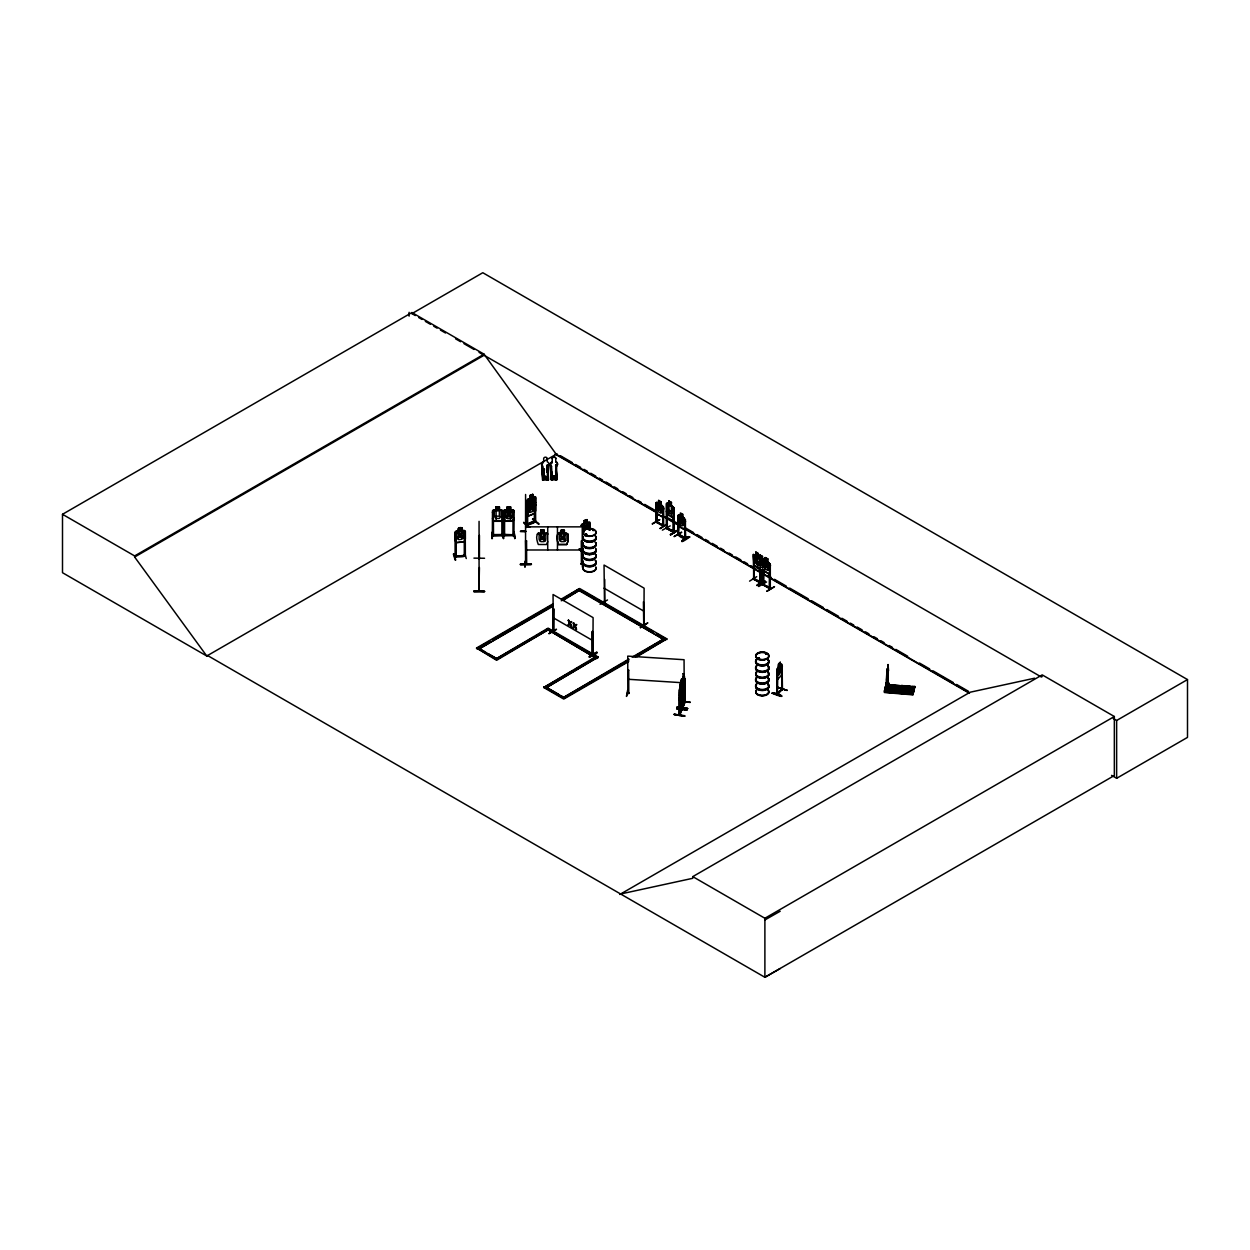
<?xml version="1.0" encoding="UTF-8"?>
<svg xmlns="http://www.w3.org/2000/svg" width="1250" height="1250" viewBox="0 0 1250 1250"><rect width="100%" height="100%" fill="white"/><g stroke="black" fill="none" stroke-linecap="round" stroke-linejoin="round"><path stroke-width="1.5" d="M551.344 477.422L556.625 477.719L556.625 476.203L556.203 477.422L551.719 477.5C551.734 473.5 550.219 481.203 552.438 479.484L552.047 472.109M886.266 679.141L886.5 690.641L887.25 674.422M887.578 674.016L886.875 669.062L886.719 690.656L887.469 674.438M887.109 672.969L887.828 686.188L888.297 671.672M885.781 688.453L886.469 687.781L886.438 688.594M886.219 687.984L885.188 688.516L885.234 687.688L914.156 689.922L914.828 686.484L911.938 686.234L911.188 689.281M886.063 683.453L886.438 683.953M886.281 683.828L886.281 684.016M886.453 678.484L887.094 669.078L887 672.922M886.359 688.344L885.734 687.391M887.359 674L887.984 664.594L888.219 672.578M887.828 686.188L888.203 664.609M888.562 670.781L888.047 664.609M679.203 715.297L682.062 708.75L681.375 709.281M679.953 688.578L679.672 715.484L681.969 709.578L681.562 678.891L681.672 681.75M680.359 684.984L679.969 686.656L682.219 680.422L682.391 707.875L685.172 701.125L684.5 701.719M683.016 706.547L684.922 701.703M684.438 702.422L684.734 678.844L684.5 702.438M685.125 702.078L685.094 678.891M885.797 683.422C886.266 679.438 885.734 691.359 886.375 682.656M547.203 458.609L547.203 461.734A3.547 2.891 -2.9 0 1 547.938 466.266L547.219 477.547L543.672 477.484L542.938 466.359A3.547 2.891 -2.9 0 1 543.672 461.797L543.672 458.672A1.766 1.438 -2.9 0 1 545.438 457.188A1.766 1.438 -2.9 0 1 547.203 458.609L547.219 458.734M556.5 466.25A3.547 2.891 -2.9 0 0 555.766 461.719L555.766 461.578A3.547 2.891 -2.9 0 1 556.5 466.125L555.766 477.406L552.219 477.344M681.453 692.375L679.516 700.375L681.594 692.344M684.719 684.781C682.656 691.609 682.094 691.766 682.531 692.797M684.609 684.766L684.375 688.203M674.25 714.703C706.312 719.312 652.547 711.172 684.609 715.688M677.375 706.75L687.734 708.594L677.266 707.469M684.594 716.078L674.25 714.312M777.375 693.969L777.703 668.719L778.516 664.016L780.234 662.266L781.047 670.641L778.578 675.422L777.703 674.031M782.422 688.516L776.859 694.453L776.844 669.594L781.516 663.953L781.953 689.875L782.094 666.109L782.453 689.422L782.141 688.328M885.547 688.312L914.062 690.344L914.25 689.219L885.688 687.594M884.703 691.531L913.125 693.688L912.922 694.859L884.453 692.5L885 687.109M885.063 690L885.25 688.875L913.781 691.359L887.141 689.234M886.172 685.531L886.359 684.422L914.875 686.984L888.25 684.766M913.531 692.359L913.719 690.953L910.828 690.703L910.063 693.75M914.312 689.328L885.828 687M914.641 687.906L886.312 684.938M914.797 687.312L914.828 686.484M681.297 686.594C682.188 671.594 681.156 699.797 680.469 691.562L679.797 696.016L679.562 694.875M776.844 677.172L777.484 679.516L781.484 675.359L781.906 664.469M781.531 675.406L782.062 672.031M885.203 689.406L913.562 692.047M885.234 689.078L884.547 692.125L912.969 694.484M886.359 684.609L885.531 687.922M545.141 476.094L545.859 477.234M545.547 476.484L545.281 477.594M553.609 476.922L554.312 475.969L553.938 477.484M679.25 715.438L679.172 690.547L681.344 684.312L680.703 685.641M527.828 524.156L526.797 525.047M526.75 501.984L527.734 501.844L526.75 501.984L526.859 525.328C540.938 521.219 535.672 518.812 527.078 524.438L526.922 525.344L527.828 524.094M535.609 521.062L534.641 522.234L534.531 498.906L535.516 498.766L534.734 499.078M628.703 670.234L627.719 670.391L628.703 670.234L628.781 693.578L627.797 692.453M627.594 690.297L626.484 696.422L628.172 690.359M627.609 692.672L628.609 692.484M683.109 673.719L684.062 673.766L683.109 673.719L682.484 707.328M683 696.828L684.172 696.906M682.688 682L683.156 680.047M772.141 693.344C776.875 690.828 791.25 701.359 772.172 693.25M478.953 590.734L479.422 567.547M526.688 563.406L525.5 563.406L526.016 564.406L525.578 540.688L526.562 540.906L525.609 540.922M586.156 533.969L586.438 534.875M592.891 530.156L593.969 530.422L593.266 529.875M592.984 530.578L593.688 530.328M759.031 657.75L759.281 658.844L758.156 657.953M766.688 654.219L765.719 653.797M913.078 694.281L884.516 691.922L884.578 690.172L887.453 690.422L887.453 691.625M885.266 687.125L884.641 688.016M912.75 687.734L885.625 685.953L888.578 685.953L888.516 687.688L889.281 683.156L889.219 684.594M887.609 686.172L888.328 684.172M888.094 687.859L887.406 692.156L887.453 690.422M903.438 690.391L900.547 689.844L899.797 692.891M904.562 685.922L901.672 685.391L900.906 688.422M903.438 690.094L902.688 693.125M904.562 685.625L903.797 688.656M908.891 690.844L906.016 690.312L905.25 693.344M910.016 686.375L907.125 685.844L906.359 688.875M908.891 690.547L908.141 693.578M910.016 686.078L909.25 689.109M913.031 694.484L913.719 690.953M535.516 504.656L534.703 507.906L535.688 504.688M531.391 502.594L528.812 506.328L530.688 502.203L528.891 499.656L531.297 500.938M585.531 526.438L583.062 524.797L584.953 527.422L582.984 531.469L585.594 527.844M525.531 531.719L520.453 531.234L525.766 531.422M525.531 563.875L525.594 494.484M659.734 507.25L661.906 506.016L660.344 508.391L661.984 512.703L659.859 508.719C658.922 512.625 655.938 509.453 659.328 507.781L657.781 503.641L659.688 507.031M656.125 510.328L656.797 513.641L662.578 516.984L663.422 514.531M672.938 517.641L673.875 515.562M673.844 515.312L673.016 517.797L667.188 514.438L666.453 511.156M684.438 529.5L685.25 519.641M678.031 522.969L678.703 526.281L684.484 529.625L685.328 527.281M757.578 565.141C757.234 557.109 756.219 554.078 764.062 560.25L764.891 569.375L764.047 571.719L758.25 568.375L757.5 565.109M528.078 526.953L523.625 522.703M523.688 522.297L529.766 527.281M545.859 477.047L545.75 477.141M553.891 475.859L553.922 477.266M776.953 669.625L777.516 668.094M554.141 477.25L554.422 476.281M679.359 714.891L679.562 689.562L680.703 682.797M683.203 677.375L683.938 675.25L683.156 677.203M680.078 684.938L680.547 683.75L680.078 685.875M683.203 678.312L683.672 676.188M683.047 680.031L682.375 683.016M684.688 701.984L684.469 676.75L683.938 678.094M679.531 688.891L680.672 686.75L679.953 693.891M682.562 681.375L684.469 676.75M683.078 681.016L683.797 679.188L683.078 686.328M681.828 710.062L681.609 686.406L681.734 710.172M679.641 692.297L679.719 715.375M682.766 684.734L682.75 707.922L685.125 702.031M687.016 710.031L676.766 708.438M677.25 707.547L677.391 706.734M679.766 700.766L690.25 702.281L679.891 700.875M455.078 539.969L456.141 542.703L464.203 541.906L465.359 538.891L465.359 531.25L464.141 530.359L456.156 531.156L455.062 532.281L455.125 557.188L465.25 556.125M680.797 685.812L681.672 678.906M681.031 681.047L681.516 679.875M681.031 682L681.516 680.812M680.906 684.688L681.656 682.859C682.438 692.406 681.266 707.141 679.891 714.906M508.781 513.203L511.844 510.734L509.641 514.016L511.938 517.375L508.938 514.625L505.922 517.391L508.203 514L506.016 510.75L508.828 512.984M502.938 518.406L501.75 521.297L493.562 521.312L492.484 518.406M512.953 521.266L504.781 521.297L503.703 518.391L504.781 521.219L512.953 521.266L514.156 518.391L512.875 521.172L504.859 521.125L503.812 510.797M547.703 541.672L546.516 544.516L538.328 544.5C537.047 541.297 535.281 535.438 538.422 533.188M566.641 544.422L567.797 541.594L567.797 534.016M560.953 533.078L558.578 533.031C555.625 535.625 557.219 541.234 558.547 544.562L566.719 544.516L567.922 541.609L567.922 533.969L564.438 533.047M652.297 524.031L659.812 519.703M681.375 532.219L674.281 536.312M681.719 532.344L674.203 536.688M556.141 629.281L549.109 633.406M556.5 629.406L549.031 633.766M600.047 604.312L607.5 599.953M756.703 576.656L749.578 581.141M758.75 586.516L766.594 581.953M531.25 501.328L533.688 497.75L531.875 501.75C536.391 505.453 531.297 504.953 531.391 502.734M453.375 554.062L455.172 560.125M453.859 553.953L455.75 560.062M759.125 557.969L758.375 557.281L757.078 559.109L755 555.438L756.578 559.484C753.141 561.125 756.219 564.391 757.109 560.406L758.422 563.828M902.703 691.75L902.078 690.625L900.453 691.156L902.547 691.672M553.156 630.844L552.969 630.781M553.734 608.938L553.312 632.219L552.781 608.703L553.734 608.938L553.812 632.109L552.969 631.625M604.312 601.922L604.812 602.656L603.969 602.172M603.703 602.359L604.469 602.766L604.047 565.047L644.109 588.172L643.922 625.547L643.547 624.141M604.828 601.781L603.969 601.328M592.078 654.516L593.062 653.891M667.406 527.688L667.125 528.766L667.406 511.219M673.172 532.234L673.438 508.875L673.547 532.016C677.469 531.688 655.047 523.109 674.125 532.391M754.328 578.672L753.234 578.344L754.078 578.828M762.75 584.781L770.297 589L770.297 564.141L767.812 561.719M763.844 584.141L763.047 583.688L763.344 585.125L763.75 571.484M769.531 587.75L770.547 588.859L763.047 584.531L769.906 587.594M769.531 565.438L770.469 565.688L769.531 565.438L769.438 588.562L770.438 588.734M554.422 477.312L553.922 476.266M502.969 532L503.562 538.578L502.969 532.312M525.375 561L524.938 567.219L525.469 561.078M656.312 521.047L656.453 521.969M662.797 525.188L663.656 525.281M660.969 504.578L663.516 506.953L663.406 526.406L662.75 508.609L663.688 508.859L662.75 508.609M678.641 534.344L678.219 533.703M682.781 517.266L682.953 514.328L680.406 512.953L679.25 521.484L680.484 524.469L682.781 525.797L684.016 524.234L684.016 518.922L682.781 517.266L685.422 519.594L685.406 539.047C675.109 535.156 678.906 535.234 678.922 523.422M684.656 537.797C667.484 528.766 690.891 539.656 684.688 538.672M777.484 693.906L777.484 693.062M776.953 693.609L781.875 689.266L777.375 693.125M464.234 532.875L465.25 533L464.234 532.875L464.313 556.266L464.328 555.094L465.359 556.109L465.25 531.297M527.203 506.125L528.047 504.688L535.688 502.578M529.938 498.312L527 500.422L528.078 516.219L534.781 513.5L535.75 510.281L535.688 497.047L532.656 497.25M527.062 500.469L527.984 499.094M777.781 693.312L777.766 694.094M782.453 689.422L777.219 694.609L777.219 693.766M766.578 564.625C767.484 560.859 770.438 564.062 767.109 565.594L768.75 569.906L766.609 565.922C765.547 569.766 762.906 566.766 766.094 564.984L764.531 560.859L766.531 564.547M585 534.453L586.719 534.188M758.094 658.625C759.297 657.078 756.625 658.344 759.031 658.906M765.906 654.094L765.672 654.219M581.234 525.531L582.141 524.281M512.297 510.859L510.547 509.906L512.297 510.828L512.297 516.172L510.547 518.422L507.297 518.453L505.562 516.172L505.562 510.859L507.297 509.906C504.188 504.594 515.719 507.734 507.188 506.969L510.547 507.047L510.547 521.312M512.297 516.172L510.547 518.453L507.297 518.438L505.562 516.172M571.188 621.531L569.812 623.016L568.266 620.312L570.234 622.766L568.219 624.875L571.766 621.859M574.688 625.828L573.547 622.891L574.688 625.828L576.641 624.672L574.641 626.75L576.219 629.484L575.391 626.203M575.094 625.578L576.062 624.344M568.797 625.203C569.844 620.75 573.281 627.422 570.75 626.328L569.781 623.938M573.547 622.891L574.766 625.875L573.094 627.688L575.062 626.516L576.641 629.25M568.219 624.875L569.906 623.062L568.672 620.078M576.641 624.672L574.969 626.453L576.219 629.484M503.531 535.406L514.031 535.312M503.75 535.375L503.703 510.766L504.812 509.75L512.922 509.828L514.156 510.781L513.922 535.641L514.109 534.5L512.969 534.531L513.188 535.625M526.453 564.281L525.719 563.438M582.344 563.438L581.406 563.484M582.344 564.281L581.219 564.297L582.25 564.25L582.25 526.859L525.609 526.859M530.047 503.953L528.656 505.484L528.656 510.781L530.078 512.484L532.734 511.406L534.156 508.547L534.156 503.234L532.734 502.875C535.312 497.656 527.641 500.594 530.141 504L528.156 504.812M535.516 497.062L535.5 521.984L534.531 522M455.188 532.359L456.156 531.156M778.672 666.922L778.609 664.047L780.344 662.297M777.422 670.844L777.312 694.547M782.406 666.203L781.609 666.578M777.953 687.375L787.188 690.406M456 556.234L454.844 556.062L456.047 556.422M455.938 557.047L455.938 533.922L454.938 533.797L455.875 533.703L456 557.078M464.234 555.156L465.188 555.062M465.359 555.266L464.422 555.422M537.25 534.109L538.359 533.031L546.484 533.047L547.703 534.031L546.484 533.047M503.703 510.844L504.812 509.812M504.859 509.906L503.812 510.875L504.859 509.906L512.922 509.781L514.156 510.844L512.875 509.875M493.656 509.922L492.609 510.875L493.594 509.766L501.719 509.766L502.938 510.828L502.828 535.609L492.344 535.688L492.484 510.781M580.891 550.078L580.891 549.234L581.188 550.375M547.812 465.125L548.547 479.891L542.516 480.047L541.578 463.406L542.906 479.828L542 463.047L542.75 463.406M542.391 463.406L541.656 463.438M551.406 479.656L550.141 463.25L551.062 479.891L557.125 479.734L556.359 464.969M551.172 463.234L552 463.219M543.312 468.562L543.188 480.016L542.703 468.922M547.516 479.922L546.734 479.938L547.875 479.922M547.734 479.891L548.062 476.359L548.062 477.859L542.766 477.953M555.969 479.766L555.391 479.781M628.75 692.766L627.625 693.547M684.094 696.297L683.172 696.25M585.672 534.641L586.719 534.516M554.094 476.438L554.359 477.359M656.125 502.703L656.906 502.125L663.422 507L663.422 526.344L655.984 522.094L656.125 502.703L658.578 503.109M667.344 503.031L666.531 503.609L666.453 528.406L673.938 532.578L673.922 507.734L671.312 505.328L672.531 507.062L672.531 512.375L671.297 513.938L669 512.609L667.766 509.625L667.766 504.312L669 504.078M680.484 515.75L677.938 515.391L677.984 534.844L685.594 538.812M764.094 560.734L765.344 560.5C764.516 552.938 766.969 563.156 763.641 559.344L762.859 559.906M492.531 534.562L493.5 535.641L493.391 512.312L492.422 512.516M501.781 534.797L502.938 534.547M502.797 534.797L492.531 534.875M514.141 534.734L503.641 534.562L513.188 534.781M504.703 534.781L504.641 535.656M504.562 535.641L504.594 512.281L503.641 512.5M526.656 564.281L526.562 540.906M581.188 563.656L582.359 563.203M582.25 563.469L582.359 564.047M781.984 689.812L782.141 689.172M461.938 530.641C464.469 526 455.813 526.984 458.625 531.062L456.906 532.188L456.906 537.5L458.625 539.609L461.828 539.297L463.547 536.844L463.547 531.531L461.828 530.75L461.812 527.844M527.688 525.047L527.531 501.672M666.719 505.047L667.406 505.438M662.359 530.141L670.188 525.875M667.219 528.156L673.938 531.734M677.797 530.328L670.344 534.688L677.844 529.922M670.344 534.688L677.906 530.328L670.75 534.906M553.344 632.188L553.047 594.5L593.094 617.625L592.922 655M592.156 654.656L592.422 631.281L592.688 654.953M643.422 601.828L643.734 625.484M753.578 555.953L753.641 579.047M755.75 554.844L755.922 552.094M759.891 557.203C756.625 557.078 759.062 549.812 758.156 556.312L759.391 557.969M593.172 654L593.172 654.766M589.312 656.625C602.797 647.062 595.844 656.406 589.375 656.688M589.312 657.094L596.781 652.25M640.328 627.656L647.828 622.844L640.438 627.656M759.844 557.172L760.797 558.625L759.844 557.172L753.281 554.453L754.047 565.344L759.938 568.625L754.047 565.344M589.422 657.094L596.891 652.734M763.641 559.344L770.297 564.141M767.734 558.922L765.25 557.516M763.625 570.812L769.453 574.125L770.219 571.719L769.312 574.047L763.688 570.75M759.953 582.406C744.688 575.141 763.547 581.375 760.562 583.453M764.656 580.75C765.328 585.031 746.844 588.953 764.703 580.828M753.359 578.453L761.062 583.312L760.969 569.812M763.578 584.578L770.547 588.016M769.531 588.562L769.797 565.297M766.688 591.109C774.422 587.344 779.344 583.141 767.109 591.328M207.687 655.578L206.875 656.062L62.5 572.703L62.5 514.297L411.938 312.547L484.078 354.188L556.219 454.25L657.359 512.656M411.938 312.547L411.938 313.625L482.797 272.719L1187.5 679.578L1187.5 737.391L1116.641 778.297L1111.578 775.359M62.5 514.297L134.641 555.938L484.078 354.188M780.188 968.562L764.891 977.281L207.594 655.531L206.766 656L134.641 557.016L484.078 355.266M206.766 656L557.031 453.781M660.969 501.734L658.578 500.25L658.578 503.297L657.344 503.531L657.344 508.844L658.578 511.828L660.875 513.156L662.109 511.594L661.047 501.672M656.75 505.156L656.078 504.766L656.828 522.547M669 503.891L668.906 501.094L671.453 502.469L671.312 516.812M671.453 502.469L668.906 501.094M656.797 513.641L662.578 516.984M678.719 514.828L684.516 518.172M662.672 525.312L656.828 521.938L663.312 525.484M662.797 526.031L663.016 516.172M663.406 525.562L656.391 521.953M678.234 517.25L678.734 535.188L678.547 534.281M660.281 528.672L667.438 523.703M685.078 538.453L684.922 521.109L685.594 538.75M685.594 521.5L684.656 521.266M678.703 526.281L684.484 529.625M476.547 648L496.578 659.562L548.109 629.812L496.578 660.281L476.547 648L553.109 603.797M561.453 598.969L579.609 588.5L666.812 638.844L636.969 656.781M476.547 648.719L489.687 641.125M493.031 639.203L553.109 604.516M566.469 596.812L578.141 589.344L665.344 640.406L579.828 591.031M552.906 605.594L479.469 648.719L552.906 606.312M561.25 600.781L579.609 590.188L562.922 600.531M689.719 537.031C686.375 534.219 673.688 548.547 689.703 536.984M598.172 657.031L546.641 687.5L598.172 657.031L548.109 628.125L496.578 658.594L533.297 637.391M536.625 635.469L548.109 628.844L551.438 630.766M570.75 626.328L571.766 626.438M573.094 627.688L573.672 628.016M760.125 555.141L758.891 563.531L760.125 566.516L762.422 567.844L763.656 566.281L763.656 560.969L762.5 559.266M628.625 661.609L563.75 699.062L543.719 687.5L595.25 657.031L590.25 660.641M543.719 687.5L571.891 671.234M575.219 669.312L586.906 662.562M764.016 560.234L764.891 561.734M758.25 568.375L764.062 571.547M628.844 659.078L563.75 697.375L622.156 663.656M632.172 657.141L663.891 638.844L633.844 656.906M625.5 661.719L628.844 659.797M543.719 686.781L563.75 698.344L628.625 660.875M635.312 657.031L666.812 638.844M619.812 894.469L970.078 692.234L1034.609 678.203M620.625 893.984L692.766 878.297L692.766 876.625L1042.203 674.875L1114.344 716.516L1114.344 775.531L764.891 977.281L764.891 918.266L1114.344 716.516M1042.203 676.547L1041.391 677.031L479.047 352.359M1113.297 718.547L1116.641 720.484L1187.5 679.578M764.891 919.953L780.188 911.234M683.141 695.984L684.172 696.062M683.094 697.078L684.125 697.109L684.062 688.625M561.062 533.109L559.328 534.062L559.328 539.375L561.062 541.641L564.312 541.625L566.062 539.328L566.062 534.016L564.312 533.078M496.094 509.922L494.344 510.875L494.344 516.172L496.094 518.453L499.344 518.453L501.078 516.172L501.078 510.875L499.344 509.922L499.344 507M505.562 510.859L507.297 509.906M580.859 550.125L581.953 550.031M581.531 549.016L581.797 550.125L580.75 549.344M544.375 468.719L544.438 470.141M532.812 502.922L534.703 502.156M534.641 513.391L528.078 516.047L527.297 506.125M530.031 495.531L532.719 494.469M528.031 499.172L534.625 496.547M534.703 507.906L527.891 510.531L527 508.047M532.953 519L538.594 524.188M532.5 519.234L539 524.094L532.984 519.047M527.625 524.156L534.438 521.469M526.75 525.109L535.406 521.672L535.312 510.156M548.094 479.719L547.391 464.797M556.422 479.766L556.703 477.891L556.297 479.109L551.812 479.188L551.406 477.984M502.922 532.406L503.406 538.516M584.266 532.109L582.75 530.328L584.094 520.609L587.172 519.656L587.172 522.5M584.156 520.672L587.125 519.594L587.078 522.625L588.578 523.078L588.578 528.391M589.016 524.312C590.766 523.031 587.484 528.203 589.203 530.281M581.156 550.344L581.859 550.062M501.969 534.531L493.5 534.594M503.75 534.531L503.641 535.672M527.828 524.344L527.828 524.938M585.828 533.969L586.547 534.438M586.234 535.047L585.484 534.812L586.359 534.688M666.641 527.281L667.219 527.906M666.641 528.125L666.453 503.531L669.078 504.031M678.156 534.547L678.109 515.422M684.844 538.406L684.922 521.109M502.875 535.656L502.797 534.531M525.562 563.156L525.719 564.281M581.406 563.984L581.297 540.922L582.25 540.922M458.625 528.219L461.828 527.906M464.094 541.75L456.203 542.531L455.172 539.875M465.172 555.859C463.875 557.766 453.203 554.859 454.922 557.172M680.672 685.797C681.047 711.156 678.516 682.75 680.469 690.266L680.734 684.812L680.953 687.422M627.875 693.281L628.812 693.375M683.906 697.141L683.953 695.984M760.656 583.453L760.719 569.953M544.688 476.625C548.828 476.547 541.938 476.344 544.688 479.156M553.25 476.625L554.859 476.453L553.25 476.625L553.25 479.156M542.844 478.125L543.266 479.328L547.75 479.25L547.656 477.562L543.172 477.641L542.766 476.453L543.266 479.984M540.734 530.156L544.219 530.141L544.219 533.047L545.844 534.016L545.844 539.328L544.109 541.625L540.859 541.641L539.109 539.375L539.109 534.062L540.859 533.109L540.734 530.156L544.219 530.203L544.109 533.156M560.953 530.156C569.609 531.031 557.719 527.891 561.062 533.172M558.578 533.094L566.688 533.047M566.719 544.516L558.531 544.5L557.578 541.656M507.875 507.531L509.969 507.516L509.969 508.484L507.875 508.484L507.875 507.531L509.969 507.547M507.875 508.469L509.969 508.469M525.953 508.531L525.969 527.656M507.297 516.156L510.547 516.141L507.297 516.172L507.297 510.844L510.547 510.844M501.875 535.672L501.859 512.281L502.828 512.266M512.969 535.594L513.078 512.25L514.031 512.25M525.766 531.109L520.469 531.609M514.109 532.406L514.766 538.547L514.188 531.969M479.078 535.938L478.969 559M503.672 535.641L514.031 535.578M473.938 558.125L484.562 558.266M531.078 563.938C498.266 564.922 553.609 564.281 520.469 564M582.219 564.016L581.297 564.25M531.094 564.688L520.469 564.766M582.969 567.156L582.891 562.547M473.953 591.625L484.562 591.547L473.953 591.641L473.938 590.828L484.562 591.609M473.938 591.297L484.562 591.234M495.969 506.984L499.453 506.906L499.453 509.828M496.094 510.875L499.344 510.875L499.344 516.172L496.094 516.172M507.297 510.859L510.547 510.859M493.656 521.141L501.672 521.141M525.609 549.984L582.25 549.984M627.75 679.25L682.125 682.719M758.578 658.438L759.453 658.625L758.938 657.984M888.219 685.094L901.5 686.203M905.297 686.516L911 687M885.266 687.375L914.078 689.516M886.984 689.828L911.719 691.828M886.938 690.203L909.734 692.047M884.516 690.406L887.406 690.656M884.578 691.375L913.125 693.688M502.938 535.391L492.531 535.672M679.781 701.078L690.156 702.469M676.656 708.641L687.125 709.844L676.641 708.797M682.359 680.797L682.547 707.328M680.766 680.859L680.5 689.203M902.266 687.406C906.594 686.969 899.5 685.531 902.562 687.688C906.406 687.125 900.313 684.703 902 687.562M454.922 556.328L464.125 555.422M464.578 552.906L466.281 558.547M552.047 479.859L552.438 479.484M777.688 687.234L787.219 690.422L777.734 687.578M514.766 538.516L514.188 532.297M673.844 532.594L673.922 507.734L667.266 503.078M763.188 584.609L763.078 569.172M770.188 589.016L770.219 564.141M683.703 699.984L684.766 693.844M758.312 553.375L755.828 551.953L755.844 554.984L754.594 555.234L754.594 560.547L755.844 563.531L758.156 564.844M765.344 557.656L767.656 558.969M755.922 554.938L753.359 554.531L754.078 579.672L754.25 556.344M758.156 557.25L755.828 555.891L755.844 561.25L758.156 562.562M765.031 581.391L757.234 585.188M753.578 579.078L760.969 583.266M643.422 624.953L644.188 624.547M411.938 313.625L415.297 315.562M418.656 317.5L422.016 319.438M425.359 321.375L430.391 324.281M433.75 326.219L437.109 328.156M440.469 330.094L445.5 333M455.562 338.812L460.594 341.719M463.953 343.656L474.016 349.453M760.047 555.188L762.344 556.516L762.344 559.359M669 505.016L671.328 506.484M669 510.328L671.297 511.656M560.406 455.719L572.203 462.531M575.578 464.484L580.641 467.406M584 469.344L587.375 471.297M590.75 473.234L595.812 476.156M599.188 478.109L602.547 480.062M605.922 482L610.984 484.922M614.359 486.875L617.719 488.812M622.781 491.734L626.156 493.687M629.531 495.625L632.891 497.578M637.953 500.5L641.328 502.438M644.703 504.391L656.5 511.203M668.297 518.016L678.422 523.859M685.156 527.75L693.594 532.609M696.953 534.562L702.016 537.484M705.391 539.422L708.766 541.375M712.141 543.328L717.188 546.234M720.562 548.188L723.938 550.141M728.984 553.047L732.359 555M735.734 556.953L740.797 559.875M744.172 561.812L747.531 563.766M750.906 565.703L755.969 568.625M759.344 570.578L762.703 572.516M767.766 575.438L771.141 577.391M774.516 579.328L786.312 586.141M789.688 588.094L808.234 598.797M811.594 600.75L823.406 607.562M826.766 609.5L838.578 616.328M841.938 618.266L847 621.188M850.375 623.141L853.75 625.078M857.125 627.031L862.172 629.953M865.547 631.891L868.922 633.844M873.969 636.766L877.344 638.703M880.719 640.656L884.094 642.594M889.156 645.516L892.516 647.469M895.891 649.406L907.687 656.234M919.5 663.047L929.609 668.875M932.984 670.828L953.219 682.5M956.578 684.453L968.391 691.266M662.422 515.562L680.969 526.281M684.344 528.219L969.25 692.719M555.109 454.094L654.906 511.719M665.047 517.562L676.891 524.406M683.656 528.312L759.766 572.25M763.156 574.203L969.5 693.344M659.469 519.578L652.375 523.672M604.047 588.172L644.109 611.297M582.953 591.156L594.703 597.938M598.047 599.859L653.391 631.812M656.75 633.75L666.812 639.562M553.047 617.625L593.094 640.75M554.781 632.703L559.781 635.594M563.125 637.516L598.172 657.75M595.047 657.625L546.641 628.969L596.719 658.594L595.25 657.75M479.672 648.844L484.688 651.734M488.016 653.656L496.359 658.469M546.844 687.625L558.531 694.359M561.875 696.297L565.203 698.219L545.188 686.656M692.766 876.625L764.891 918.266M534.641 502.094L535.656 502.719M492.422 534.812L492.453 535.672M754.25 579.375L754 556.5M532.75 497.125L534.156 497.688L534.156 503L532.719 505.844L530.031 506.906L528.594 505.203L528.594 499.891L530.031 498.375L529.875 495.422L532.812 494.328L532.812 497.172L532.656 494.406M762.812 584.766L762.812 569.328M760.031 583.094L760.281 567.484M581.078 525.469L582.047 524.141L589.125 521.859L590.188 522.5L590.094 530.156M579.453 548.859L582.172 551.609M579.047 549.047L581.656 551.781M667.453 524.109L659.938 528.391M681.859 541.094L689.344 536.703M588.141 529.469L586.203 527.031L588.109 523.125L585.672 526.359M885.672 687.656L885.688 685.703M764.094 566.047L765.344 569.031L767.656 570.359L768.891 568.781L767.812 558.875M573.125 623.125L574.359 626.125M571.344 626.672L570.109 623.641L571.156 626.094M568.266 620.312L569.484 623.312M682.688 687.312L683.078 688.609L684.188 683.516L684.062 659.719L627.75 656.125L627.812 693.594L627.875 692.406M458.516 530.984L458.484 528.078M776.953 677.203L777.516 679.375M666.609 511.141L667.344 514.312M679.172 698.125L679.516 700.375M552.234 458.656L552.219 458.531A1.766 1.438 -2.9 0 1 554 457.172A1.766 1.438 -2.9 0 1 555.766 458.594L555.766 458.469A1.766 1.438 -2.9 0 0 554 457.047A1.766 1.438 -2.9 0 0 552.219 458.531L552.234 461.766A3.547 2.891 -2.9 0 0 551.484 466.203L552.234 477.469M556 464.812L556.75 479.562L555.891 464.812M555.656 465.016L556.297 479.109M555.625 470.531L555.875 476.078M554.859 478.984L554.859 476.453M552.219 461.641L552.234 461.766A3.547 2.891 -2.9 0 0 551.5 466.328L551.484 466.203M551.641 472.453L552.062 478.016M546.875 466.984L547.141 472.531M546.312 479.125L546.312 476.594M543.828 470.734L544.094 476.297M543.469 470.578L543.984 476.297M542.906 468.922L543.406 476.312M582.422 562.5L582.406 567.219M510.672 509.734L510.672 506.875M507.188 509.734L507.188 506.891M492.344 538.609L492.25 532L491.766 538.609M1116.641 720.484L1116.641 778.297M886.125 682.641L886.141 686.125M763.5 569.719L763.578 585.172M762.422 559.312L762.5 556.406L759.953 555.031L760.047 558.031M760.031 567.641L760.031 583.156M683.828 675.234L683.922 678.25M669 501.047L668.969 515.469M667.141 505.578L667.219 528.75M657.016 512.703L657.094 522.391M656.203 502.781L656.328 521.953M604.734 579.484L604.812 602.656M592.422 631.281L592.531 654.438M589.844 524.031L589.844 529.812M564.438 530.141L564.312 533.156M557.453 526.859L557.453 549.984M555.766 458.469L555.766 461.719M552.703 630.938L552.703 631.781M547.656 476.359L547.656 477.562M547.75 478.047L547.75 479.25M547.719 526.859L547.719 549.984M540.859 530.266L540.859 533.172M535.312 498.594L535.312 502.438M534.531 498.906L534.531 502.75M534.531 510.469L534.438 522.062M498.031 659.438L478 647.875M496.094 507L496.094 521.312M495.969 506.906L495.969 509.828M479.437 535.391L479.437 559.125M479.063 521.344L479.063 591.281M455.172 532.297L455.188 539.938M409.109 312.328L409.109 316.156M134.641 555.938L134.641 557.016M768.094 666.25A6.719 3.875 0 0 1 762.281 672.062A6.719 3.875 0 0 1 756.469 666.25M768 666.656A6.609 3.812 0 0 1 762.281 672.375A6.609 3.812 0 0 1 756.562 666.656M767.984 671.641A6.578 3.797 0 0 1 762.281 677.344A6.578 3.797 0 0 1 756.578 671.641M768 672A6.594 3.812 0 0 1 762.281 677.719A6.594 3.812 0 0 1 756.562 672M768.031 672.25A6.641 3.828 0 0 1 762.281 678A6.641 3.828 0 0 1 756.531 672.25M768.094 659.875A6.719 3.875 0 0 1 762.281 665.688A6.719 3.875 0 0 1 756.469 659.875M768 665.578A6.609 3.812 0 0 1 762.281 671.312A6.609 3.812 0 0 1 756.562 665.578M768 660.266A6.609 3.812 0 0 1 762.281 666A6.609 3.812 0 0 1 756.562 660.266M768.094 665.922A6.719 3.875 0 0 1 762.281 671.734A6.719 3.875 0 0 1 756.469 665.922M768.094 659.531A6.719 3.875 0 0 1 762.281 665.359A6.719 3.875 0 0 1 756.469 659.531M768 659.203A6.609 3.812 0 0 1 762.281 664.922A6.609 3.812 0 0 1 756.562 659.203M768.094 684.438A6.719 3.875 0 0 1 762.281 690.25A6.719 3.875 0 0 1 756.469 684.438M768 684.844A6.609 3.812 0 0 1 762.281 690.562A6.609 3.812 0 0 1 756.562 684.844M768 672.594A6.594 3.812 0 0 1 762.281 678.312A6.594 3.812 0 0 1 756.562 672.594M768 690.188A6.594 3.812 0 0 1 762.281 695.906A6.594 3.812 0 0 1 756.562 690.188M768.094 678.047A6.719 3.875 0 0 1 762.281 683.875A6.719 3.875 0 0 1 756.469 678.047M768 683.766A6.609 3.812 0 0 1 762.281 689.5A6.609 3.812 0 0 1 756.562 683.766M768 678.453A6.609 3.812 0 0 1 762.281 684.188A6.609 3.812 0 0 1 756.562 678.453M768.094 684.109A6.719 3.875 0 0 1 762.281 689.922A6.719 3.875 0 0 1 756.469 684.109M768.094 677.719A6.719 3.875 0 0 1 762.281 683.547A6.719 3.875 0 0 1 756.469 677.719M768 677.391A6.609 3.812 0 0 1 762.281 683.109A6.609 3.812 0 0 1 756.562 677.391M595.859 548.844A6.578 3.797 0 0 1 589.5 553.625A6.641 3.828 0 0 1 583.094 548.984M583.141 548.844A6.578 3.797 0 0 0 589.5 553.625A6.641 3.828 0 0 0 595.922 548.984M595.328 536.156A6.719 3.875 0 0 1 590.375 541.938A6.719 3.875 0 0 1 583.016 537.094M584.75 535.344A6.719 3.875 0 0 1 586.141 534.734M595.891 537.469A6.609 3.812 0 0 1 589.5 542.281A6.609 3.812 0 0 1 583.125 537.469M584.828 535.766A6.609 3.812 0 0 1 586.203 535.156M595.328 535.828A6.719 3.875 0 0 1 590.375 541.609A6.719 3.875 0 0 1 583.016 536.75M584.75 535.016A6.719 3.875 0 0 1 586.141 534.406M595.891 536.406A6.609 3.812 0 0 1 589.5 541.203A6.609 3.812 0 0 1 583.125 536.406M584.828 534.688A6.609 3.812 0 0 1 586.203 534.078M595.891 543.859A6.609 3.812 0 0 1 589.5 548.656A6.609 3.812 0 0 1 583.125 543.859M595.328 542.531A6.719 3.875 0 0 1 590.375 548.312A6.719 3.875 0 0 1 583.016 543.469M595.328 542.203A6.719 3.875 0 0 1 590.375 547.984A6.719 3.875 0 0 1 583.016 543.141M595.906 542.781A6.625 3.828 0 0 1 589.5 547.594A6.625 3.828 0 0 1 583.109 542.781M595.922 549.438A6.641 3.828 0 0 1 589.5 554.266A6.641 3.828 0 0 1 583.094 549.438M595.859 567.031A6.578 3.797 0 0 1 589.5 571.812A6.578 3.797 0 0 1 583.141 567.031M595.891 555.656A6.609 3.812 0 0 1 589.5 560.469A6.609 3.812 0 0 1 583.125 555.656M595.891 554.594A6.609 3.812 0 0 1 589.5 559.391A6.609 3.812 0 0 1 583.125 554.594M595.891 562.047A6.609 3.812 0 0 1 589.5 566.844A6.609 3.812 0 0 1 583.125 562.047M595.328 560.719A6.719 3.875 0 0 1 590.375 566.5A6.719 3.875 0 0 1 583.016 561.656M595.328 560.391A6.719 3.875 0 0 1 590.375 566.172A6.719 3.875 0 0 1 583.016 561.328M595.906 560.969A6.625 3.828 0 0 1 589.5 565.781A6.625 3.828 0 0 1 583.109 560.969M595.328 554.344A6.719 3.875 0 0 1 590.375 560.125A6.719 3.875 0 0 1 583.016 555.281M595.328 554.016A6.719 3.875 0 0 1 590.375 559.797A6.719 3.875 0 0 1 583.016 554.938M595.922 567.375A6.641 3.828 0 0 1 589.5 572.203A6.641 3.828 0 0 1 583.094 567.375M682.938 681.75L682.922 688.453L683.594 684C684.734 690.828 684.266 669.703 683.609 682.703L682.938 681.75M677.375 707.141L687.734 708.594L677.359 707.188M778.062 668.531L779.156 670.688L778.016 675.219L779.5 670.953L781 672.188L779.875 669.953L780.953 665.609L779.531 669.641L778.062 668.531M772.406 692.953L781.672 696.078L772.391 693.016M534 509.953L533.078 510.406L531.516 508.297L529 511.969L530.906 507.922L529.125 505.391L531.469 507.047L533.891 503.453L532.078 507.453L534 509.953M683.906 525.266L681.766 521.359C680.641 525.203 678.109 522.203 681.234 520.438L679.688 516.297L681.719 520.062C682.625 516.312 685.562 519.516 682.25 521.047L683.906 525.266M763.312 567.422L761.172 563.531C760.203 567.406 757.297 564.297 760.641 562.594L759.109 558.453L761.125 562.234C762.031 558.469 764.969 561.688 761.672 563.203L763.312 567.422M463.203 538L462.031 538.125L460.219 535.641L457.234 538.703L459.484 535.078L457.328 532.047L460.156 534.375L463.078 531.484L460.906 534.969L463.203 538M545.531 540.641L544.406 540.734L542.5 538L539.469 540.781L541.75 537.375L539.578 534.141L542.438 536.734L545.406 534.109L543.188 537.391L545.531 540.641M565.734 540.641L564.547 540.656L562.703 538L559.688 540.781L561.969 537.375L559.781 534.141L562.641 536.734L565.609 534.109L563.406 537.391L565.734 540.641M779.891 663.188L778.859 665.172L779.891 663.188M780.172 666.203L778.578 667.844L778.578 673.156L780.172 671.516L780.172 666.203M532.266 500.688L530.547 502.328L532.266 500.688M532.734 503.812L530.078 504.891L530.078 510.203L532.734 509.125L532.734 503.812M532.234 495.125L530.516 496.766L532.234 495.125M532.719 498.266L530.031 499.328L530.031 504.641L532.719 503.562L532.719 498.266M551.797 479.859L551.438 472.453L551.688 479.859M586.578 520.422L584.766 521.984L586.578 520.422M587.078 523.578L584.266 524.516L584.266 529.828L587.078 528.891L587.078 523.578M461.25 528.438L459.203 528.641L459.203 529.594L461.25 529.391L461.25 528.438M461.828 531.703L458.625 532.016L458.625 537.328L461.828 537.016L461.828 531.703M543.531 530.719L541.438 530.734L541.438 531.672L543.531 531.656L543.531 530.719M563.734 530.719L561.641 530.734L561.641 531.672L563.734 531.656L563.734 530.719M544.109 534.031L540.859 534.047L540.859 539.359L544.109 539.344L544.109 534.031M564.312 534.031L561.062 534.047L561.062 539.359L564.312 539.344L564.312 534.031M498.766 507.547L496.672 507.547L496.672 508.5L498.766 508.5L498.766 507.547M757.734 553.703L756.25 552.859L757.734 554.656L757.734 553.703M767.234 559.219L765.75 558.359L767.234 560.156L767.234 559.219M767.656 562.766L765.344 561.453L765.344 566.766L767.656 568.078L767.656 562.766M670.875 502.797L669.406 501.938L670.875 503.75L670.875 502.797M762.016 556.703L760.531 555.844L762.016 557.641L762.016 556.703M762.422 560.25L760.125 558.922L760.125 564.234L762.422 565.562L762.422 560.25M660.469 502.016L659 501.156L660.469 502.953L660.469 502.016M682.375 514.656L680.891 513.797L682.375 515.609L682.375 514.656M660.875 505.562L658.578 504.234L658.578 509.547L660.875 510.875L660.875 505.562M682.781 518.219L680.484 516.891L680.484 522.203L682.781 523.531L682.781 518.219M547.484 472.531L547.109 465.156L547.391 472.547M757.594 658.484A6.641 3.828 0 0 0 768.688 656.766A6.641 3.828 0 0 0 760.562 652.078A6.641 3.828 0 0 0 757.594 658.484M758.984 659.609A6.594 3.812 0 0 0 768.875 656.312A6.594 3.812 0 0 0 758.984 653.016A6.594 3.812 0 0 0 758.984 659.609M758.969 659.297A6.641 3.828 0 0 0 768.922 655.969A6.641 3.828 0 0 0 758.969 652.656A6.641 3.828 0 0 0 758.969 659.297M762.281 695.531A6.578 3.797 0 0 0 767.984 689.828A6.594 3.812 0 0 1 762.281 695.531A6.578 3.797 0 0 1 756.578 689.828A6.594 3.812 0 0 0 762.281 695.531M586.188 535.562A6.641 3.828 0 0 0 596.141 532.25A6.641 3.828 0 0 0 586.188 528.922A6.641 3.828 0 0 0 586.188 535.562M586.203 535.875A6.594 3.812 0 0 0 596.109 532.578A6.594 3.812 0 0 0 586.203 529.281A6.594 3.812 0 0 0 586.203 535.875M589.5 554.594A6.594 3.812 0 0 0 595.875 549.797A6.594 3.812 0 0 1 589.5 554.578A6.594 3.812 0 0 1 583.125 549.781A6.594 3.812 0 0 0 589.5 554.594"/></g></svg>
